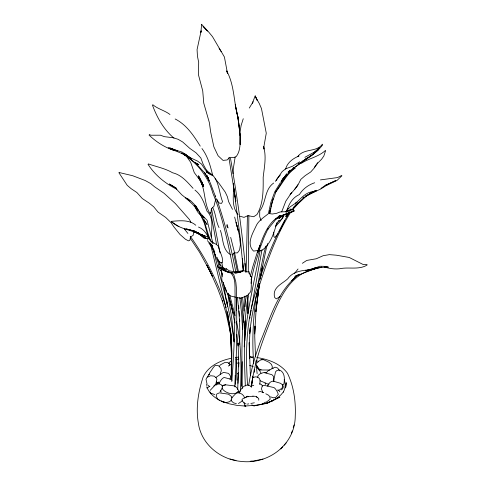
<?xml version="1.0" encoding="UTF-8"?>
<svg xmlns="http://www.w3.org/2000/svg" width="486" height="486" viewBox="0 0 486 486"><rect width="100%" height="100%" fill="white"/><g stroke="black" fill="none" stroke-linecap="round" stroke-linejoin="round"><path stroke-width="0.73" d="M247.884 313.361L248.006 296.029M231.208 379.615L231.451 349.458L230.735 334.854M231.615 379.56L231.865 350.789L231.014 338.438L229.264 325L225.279 305.014L210.863 245.612M248.267 271.935L248.868 215.596M240.467 390.331C241.499 367.331 241.317 344.1 236.451 321.495M226.294 269.347L226.306 268.77L223.165 269.365L220.784 268.248L223.572 269.621M244.61 340.243L244.81 330.413M244.853 328.147L244.987 321.337M246.116 272.16L247.429 215.948M244.166 402.481L244.415 405.008L245.46 406.089M293.301 209.709L293.258 211.21L293.21 210.754L294 210.553L294.042 211.124L285.835 214.211L278.247 216.41L279.541 215.984M237.727 389.456L238.65 357.745L238 343.055L238.213 346.026L236.822 334.38M241.451 386.492L242.265 361.675M237.97 383.333L238.395 372.817M233.104 173.745L233.292 168.685L235.163 156.978M244.889 340.722L245.187 320.76M211.24 237.016C211.519 228.147 214.047 218.214 206.975 211.112C204.296 203.33 201.781 195.402 194.965 190.062M210.043 391.923L210.578 393.15L214.867 394.565M238.687 366.845L238.863 363.115M239.762 344.459L239.732 327.278L239.118 314.582L237.478 297.426M234.811 386.82C236.694 357.082 237.15 327.26 236.457 297.475L236.603 305.901M259.828 384.341L260.071 380.167L259.409 378.527L257.878 377.197L255.636 376.832L253.024 377.44M251.049 283.381L251.566 278.66M231.779 381.559C234.258 352.362 234.963 323.056 235.072 293.769C234.726 286.953 236.087 278.545 230.984 273.181M244.203 346.84C246.11 314.308 254.081 282.554 260.15 250.642M255.849 311.714L259.403 283.806M251.444 386.911L252.799 376.219M203.124 26.353L207.589 31.043L201.617 24.3L200.882 32.428L201.143 30.837L197.067 49.578L197.462 56.279L198.689 62.39L198.41 74.613L202.729 90.87L203.749 103.129L209.332 122.502L210.681 132.089L213.84 146.778L218.074 155.733L223.025 160.392L227.12 159.967L229.781 157.33L233.833 157.549L236.16 156.62C240.783 150.751 240.06 142.665 240.181 135.649L237.976 117.685L235.254 104.666L237.976 117.685C233.687 102.181 234.592 85.336 226.67 70.895L227.509 73.41L224.411 56.996L212.485 36.62L208.257 31.517L203.099 26.402M272.13 368.443L272.3 366.614L271.425 364.354L269.044 362.289L263.394 359.634L261.012 359.749L258.497 361.42L257.282 362.866M255.873 311.678L259.488 283.781M285.689 387.336L286.272 382.701L285.604 387.925M251.541 385.69L252.799 376.255M193.677 231.701L193.185 235.315L190.488 237.028L189.868 240.321L188.544 240.856L185.506 239.306L180.002 234.477L173.763 226.719L171.169 222.77L165.714 217.442L158.065 212.109L153.752 206.836L149.123 203.075L142.276 198.519L136.888 192.517L131.214 188.738L127.204 185.324L118.93 172.761M259.445 283.903L256.231 307.45L254.652 333.937L255.029 326.082L254.737 336.379L255.496 356.572M260.046 279.486L262.495 266.176L260.745 276.449M231.561 358.237C220.292 360.43 208.202 366.031 203.142 376.984C198.233 391.88 195.621 407.882 198.41 423.47C201.398 444.204 220.188 459.434 240.521 461.336C268.029 464.95 295.051 444.897 295.257 416.168C295.907 401.63 293.842 386.437 287.487 373.266C280.392 363.552 268.248 359.227 256.754 357.532M260.235 277.986L266.115 249.269L267.683 243.541M256.559 293.52C253.297 316.611 251.742 340.06 253.747 363.334M251.572 385.459C254.573 360.685 263.77 337.248 273.156 314.302C280.592 296.43 290.695 275.829 310.815 270.07M249.816 318.294L250.053 316.805M250.284 315.323L251.11 310.135M251.341 308.646L261.984 249.725M240.139 131.427L241.117 125.473L243.255 118.718M248.674 385.495C250.855 370.362 255.186 355.63 260.502 341.324C270.568 317.71 277.609 289.942 299.425 274.165M246.293 295.962C241.038 326.525 241.688 357.684 242.344 388.569M257.635 286.211L260.241 271.273L264.105 252.623L265.897 246.129M248.437 293.872C243.134 324.277 244.148 355.302 245.333 386.005M270.696 207.844L269.505 213.664L270.198 210.037M269.505 213.664L270.198 210.128M215.827 198.683L213.937 206.362L211.38 208.719L210.954 212.771L209.812 213.397C204.26 203.743 205.408 192.006 201.058 182.037L203.033 186.685L198.622 177.402M273.557 381.376L275.507 371.851L276.929 370.496L279.189 369.955C285.039 371.924 284.772 379.068 283.903 383.958L282.864 384.967M269.779 213.445L272.221 202.225L276.23 191.004L275.841 191.763L281.503 182.669L287.809 173.897L295.306 166.929L311.708 155.544L318.123 149.919L312.48 154.548L298.204 164.238M268.551 212.868L270.915 202.158L274.912 191.545L280.355 182.718M273.114 198.798L270.963 206.593M251.055 279.948L254.47 266.164L259.579 249.209M250.284 276.485L252.684 267.106L257.647 251.195L260.144 245.254L257.501 252.325C262.3 239.094 266.735 223.007 280.039 215.796M229.957 379.159L230.692 376.547L229.094 374.05L228.226 373.315L223.439 372.331L215.735 377.567M276.935 222.527C273.958 232.83 270.787 244.488 261.334 250.776L258.546 250.43L253.522 251.086C246.28 244.063 252.386 233.912 255.824 226.567C258.145 220.68 263.995 217.357 268.618 213.488L272.245 214.01L276.443 213.372L280.088 211.969L287.256 211.617L293.246 209.229M291.436 433.585L292.244 430.948M293.228 427.662L294.066 424.916M257.592 377.361L258.23 375.326L258.807 374.828L260.478 373.588L263.801 372.531L271.905 374.676L273.442 376.346L273.873 381.395M276.552 223.7L275.975 225.461L277.816 222.205L282.53 218.493L284.012 214.417L278.751 218.688L284.286 214.715M325.577 150.721L323.822 156.049L321.58 159.226L317.54 163.345L314.26 168.022L310.73 171.965L305.226 175.592L300.852 179.358L297.353 186.144L290.099 194.728L291.551 192.65M259.591 249.075L258.801 251.384L264.214 237.04L268.163 228.511L267.579 229.629L276.242 218.876L280.307 215.96L275.677 219.259L279.778 216.483M208.883 374.985L209.588 373.041L213.129 367.787L214.824 365.715L215.851 365.338L218.481 365.709L220.875 368.248L221.324 370.557L220.128 374.299M276.485 180.604L277.166 178.763L280.27 175.045M219.939 267.549L219.569 268.497L219.982 269.918L221.221 271.054C223.129 274.086 221.039 277.5 222.041 280.732C224.599 284.662 224.787 289.559 227.375 293.514L230.698 296.041L235.716 297.213M255.193 95.9L257.064 100.134L255.193 95.9L252.337 103.208L252.878 102.206M240.758 389.578L239.464 392.785C240.613 387.755 247.04 381.953 251.517 387.111M285.598 169.128C287.244 162.531 293.04 158.472 298.981 155.976L297.614 156.771C303.732 147.932 316.623 152.622 322.382 144.19M286.752 210.851C288.97 204.005 292.42 197.62 299.364 194.564C302.881 188.89 308.385 184.856 314.679 182.754M286.716 210.973L287.931 208.33L286.989 210.347M218.913 384.062C220.037 381.498 221.385 378.643 224.089 377.446L231.044 379.329L232.071 380.228M207.504 377.015L208.731 374.506L209.794 374.129M280.908 228.444L284.753 220.583M286.673 216.653L289.249 212.4L285.634 216.398L289.134 212.576M282.603 217.643L284.243 214.308M283.253 392.214C285.428 388.466 285.896 383.715 284.164 379.706M219.283 366.681L220.207 364.968L224.739 362.532L227.624 362.501L229.526 363.601L229.538 365.041M278.059 233.663L274.839 237.514L273.806 236.457L273.74 232.168M279.128 231.707L280.556 229.094M275.258 192.389C282.178 184.552 286.218 174.031 295.269 168.168M249.269 108.068L253.145 101.708M267.409 386.03C268.491 383.63 270.338 381.431 273.102 381.103L280.568 383.314L282.439 384.784L282.645 386.595L282.038 388.059L279.274 390.076L277.299 390.149M280.932 182.019L281.716 180.756M281.704 211.835L285.817 201.155L291.466 192.802M291.181 211.44C275.556 235.85 266.188 263.722 257.568 291.248L256.493 295.16L259.639 284.328C254.628 300.433 251.323 317.03 249.67 333.815L250.247 327.698L249.324 343.207L249.385 358.2L249.221 342.502L250.369 375.405M282.232 218.208L280.021 221.586L275.307 226.707M289.747 212.005C273.679 237.727 263.248 266.668 254.609 295.652C245.91 324.569 245.558 355.023 247.55 384.906M285.586 211.926L290.172 206.86L297.013 202.2M222.4 387.98L220.632 390.641L221.16 392.19M282.123 180.136L283.775 177.682M267.81 385.805L269.05 383.958M294.613 189.461L297.839 184.71M283.836 177.554L281.552 180.877L286.533 174.231M220.067 391.491L220.875 390.325M281.187 181.527L286.862 173.666M314.205 167.542L317.698 162.695M275.325 181.363L282.202 171.558L285.568 168.879L292.639 166.169L299.686 161.82M216.464 384.857L218.67 381.99M290.099 210.092L290.907 209.077L293.666 210.055L294 210.553L292.742 211.021M294.322 273.661L298.046 268.995M291.63 280.884L296.442 275.951M283.502 391.801L280.865 394.875L277.427 397.803L271.759 401.096L279.912 397.038L266.796 403.392L254.02 405.853L265.392 403.398L272.33 400.78L266.796 403.392M228.505 363.643L230.388 361.456L231.488 360.898M322.674 144.852C317.923 151.31 311.247 155.891 304.406 159.876L306.976 158.302L288.028 172.257L289.99 170.313M280.793 448.949L282.633 446.895M284.164 445.182L286.175 442.934M266.747 372.288L268.163 370.709L274.967 367.161L277.658 368.054L279.644 370.854M292.578 209.745L298.513 203.336L305.967 196.429L311.654 192.79M296.102 204.594L293.155 207.716M295.986 204.928L297.487 203.336M210.195 390.319L214.976 385.24L216.914 384.001L219.247 383.885L221.215 384.675L222.521 386.656M291.746 209.873C298.629 202.024 306.077 194.333 316.216 190.858L305.336 196.235L320.772 188.993L326.191 185.585L337.035 180.415L341.913 175.78M288.307 172.074L289.869 170.489M232.12 254.901L234.058 252.878L237.338 252.89L238.28 251.797L239.592 249.913L240.376 244.798M273.648 183.04C264.238 189.68 266.358 202.437 259.737 210.954L259.682 216.556L261.128 220.601M231.518 399.875L229.696 401.685L225.954 402.651L221.112 401.047M213.828 385.981L215.796 384.128L216.884 379.359L216.197 377.829L214.18 376.146L210.705 375.739L207.115 377.264L206.021 379.25L207.042 383.995M237.277 373.953L238.225 373.084M222.74 385.428L222.023 388.223C224.453 393.089 235.096 396.315 238.632 391.048L237.429 388.375L234.768 385.963L225.698 384.827L222.74 385.428L225.698 384.827M288.411 172.135L290.64 170.203M292.87 168.271L293.987 167.305M302.808 197.905L303.95 196.933M207.091 388.028L209.897 386.188M325.28 150.569C318.585 156.85 308.993 158.278 301.399 163.296M313.713 152.804L319.454 147.72L315.463 151.48L304.874 157.318M296.314 275.939L294.486 277.257L298.082 274.942L295.312 276.224L316.58 268.132M297.116 202.146L295.707 203.148C301.113 198.507 305.494 192.11 313.306 191.648L310.742 192.772L316.246 190.275L310.937 192.833M298.118 164.262L301.132 162.184M302.341 161.358L305.354 159.28M306.563 158.448L307.772 157.616M289.729 212.078L284.377 214.915M277.943 221.148L279.195 220.292M238.462 403.55L242.447 400.81M286.284 212.182L290.907 209.077M302.76 161.328L303.957 160.538M302.359 263.303L306.739 260.429L316.319 258.759L323.147 255.709L329.38 254.634L336.373 255.199L349.197 257.459L363.249 264.56L367.07 264.475M228.335 366.049L231.47 363.99M320.918 188.361L326.349 184.844L335.844 180.549L324.97 185.634L326.349 184.844M289.723 212.048L287.955 213.299L284.784 214.375M280.246 296.43L276.358 298.872L274.633 297.487C272.087 287.39 281.813 284.152 287.73 278.818C292.499 271.978 300.767 270.581 308.47 269.888L305.888 270.696C313.342 270.173 320.292 266.079 327.953 267.592M281.09 389.936L282.269 389.207L283.107 387.816L283.302 386.285L282.342 384.578M245.175 397.761L247.726 396.26M341.5 175.568L337.545 177.572L320.438 179.905M325.541 185.634L328.208 184.328M285.835 214.211L294.042 211.124M311.01 269.402L316.842 267.355L305.888 270.696L308.823 270.429L316.532 268.132M262.027 404.079L263.418 403.538M259.032 370.581L260.66 369.998L269.797 370.022M239.325 272.288L241.797 271.413L238.893 272.494L235.309 272.895L239.325 272.288L243.207 270.988C235.923 274.62 227.418 272.737 220.705 268.819L219.763 267.336M367.07 265.095C358.468 270.24 348.602 266.674 339.416 268.801C334.301 269.238 329.204 268.612 324.362 266.905L326.477 267.409M286.205 211.902L287.609 211.41M317.808 267.403L313.245 268.801L319.721 266.267L323.694 266.316L328.263 267.039L325.006 266.844M250.976 386.121L253.765 385.283M258.552 391.953L260.332 391.449L263.783 392.718M311.483 269.791L321.623 267.039M308.732 270.447L313.434 269.208M264.846 372.574L266.784 372.835M262.987 459.076L251.517 461.421M236.84 272.792L239.634 272.172M236.081 359.604L238.875 359.02M247.368 404.109L248.759 403.848M250.855 403.453L254.342 402.797M171.594 221.324C179.553 220.711 189.37 219.484 195.815 225.249M250.229 461.275L252.216 461.007M264.098 402.396L266.31 402.147L270.18 399.206L269.773 396.649L268.485 395.179L265.793 393.775M253.085 396.187L246.554 396.855L242.66 398.812L241.852 399.99L243.097 401.904L244.288 403.21L246.074 403.981M236.275 363.236L239.234 362.914M257.683 405.154L244.567 406.053M218.743 266.881L220.03 266.759L224.155 269.402M235.686 357.386L238.565 357.143M261.012 359.749L263.394 359.634M234.355 272.251L239.707 271.504L236.135 272.385L234.222 272.36M249.415 356.839L253.06 356.967M248.802 271.905L246.845 271.826L243.249 270.429L235.37 272.245L237.047 272.209L229.264 270.842L226.306 268.77M252.854 396.175L256.061 396.388L258.722 398.514L258.783 400.227M245.898 406.089L237.332 405.458L229.155 403.793L221.318 401.229L224.332 402.372C217.449 399.699 210.675 395.404 207.461 388.496M232.259 272.743L226.282 271.182L227.229 271.559M249.901 356.821L252.708 357.836M184.959 229.009C192.365 229.556 198.549 233.28 205.122 236.178L200.463 234.343L207.479 236.87L211.835 241.882L216.543 244.549L218.39 246.359C219.32 251.778 223.451 256.875 222.381 262.464L221.725 262.938L219.866 262.106L217.947 259.731M119.106 172.512L132.599 175.701L145.162 180.488L150.86 183.665L154.621 186.818L164.013 193.246L175.3 203.476L189.54 219.66L190.913 222.357M236.39 297.359L240.436 298.27L244.482 296.788L247.86 295.105L250.746 291.594C251.797 286.843 250.794 281.898 251.809 277.208L250.697 276.255L249.099 272.962L249.19 273.436L249.093 271.656M256.158 360.733L258.194 361.213M229.963 459.003L236.014 460.491M228.341 272.014L225.474 270.617L227.472 272.245M227.916 271.996L230.006 272.567M216.343 382.203L219.241 382.986M239.853 216.197L244.021 217.37L247.83 215.65L253.71 216.732L256.985 214.526C263.546 203.446 263.248 189.801 263.175 177.299C264.311 167.111 266.601 156.808 263.606 146.657L263.862 149.068L264.117 145.338L266.267 133.2L261.474 108.585L259.281 103.512L255.193 96.392M261.146 369.627L259.093 369.044L256.802 365.515M259.609 383.879L261.274 384.353L262.543 386.078M249.676 365.496L253.224 366.529M256.055 367.355L257.477 367.768L258.929 369.324L261.006 373.096M236.366 403.678L233.389 402.791L231.488 400.944L231.202 399.261L231.652 397.943L236.239 393.107C239.713 392.044 243.923 394.413 244.58 398.04M190.427 230.164L186.345 228.942L195.378 231.372L193.817 230.965L198.567 233.104L194.497 231.269M270.544 396.849L273.357 397.785L275.677 397.53L278.284 394.395L277.53 392.153L275.465 388.897L273.995 387.567L264.627 385.471L262.768 385.677L262.094 386.461L261.456 388.915L262.938 392.639M194.084 231.688L201.332 235.169C191.757 229.629 179.838 229.447 171.351 221.665L178.915 226.652M175.482 150.296L177.512 151M170.665 148.935L175.088 150.715C165.264 147.805 156.425 142.143 149.056 135.084M193.373 231.445L197.735 233.225L203.203 236.84L207.911 239.148L203.488 236.87L205.384 238.529L204.491 237.672M260.071 380.726L268.011 384.092M174.808 150.059L170.191 148.042L175.16 150.016L168.557 147.768L182.28 152.185L191.466 158.655L184.71 153.898L190.281 158.193M170.665 148.959C177.755 151.899 185.172 154.214 191.223 159.159L183.21 153.886L194.6 162.379L198.798 164.687L195.159 162.531L204.533 172.712L208.038 177.973L206.981 175.531M252.343 377.142L253.704 377.75M195.603 231.95L198.312 233.207M220.772 267.822L224.508 269.572M247.131 396.23L248.237 396.764M224.374 270.259L218.651 267.494L217.57 265.994L218.706 264.937L219.927 264.73L225.504 269.39M221.385 268.728L218.135 267.148L221.379 268.813M220.705 268.819L225.073 271.06M222.679 269.481L227.217 271.808M194.382 231.536L198.75 233.796L204.144 238.262M149.287 134.446L150.757 135.223L160.41 135.211L164.456 136.675L173.411 137.775L178.21 139.354L182.693 141.997L189.838 148.406L196.004 152.768L200.821 157.974L203.148 164.213L205.839 169.122L208.992 173.01M272.038 368.169L273.132 368.746M183.441 153.527L189.455 157.343L197.65 161.152L201.465 164.031L205.043 169.48L207.188 171.819L206.872 171.558C219.198 175.993 218.469 191.265 222.527 201.575L221.555 203.373L219.216 203.099L216.817 199.661M222.29 268.551L224.119 269.523M219.727 400.586L217.673 399L216.191 396.327L216.732 394.073L219.314 392.84L228.548 394.176L231.391 396.448L232.101 398.034M231.111 272.652L233.845 274.748L235.838 281.995L236.372 287.639L236.639 310.706M148.358 163.897C156.389 166.771 165.009 168.332 172.566 172.767C181.43 174.808 187.262 181.964 193.088 188.337M251.815 404.844L253.571 405.895M198.482 227.047C204.047 229.161 206.842 234.003 209.156 239.063M169.985 114.489C164.681 110.444 157.829 109.034 152.78 104.69M230.777 254.792C222.248 250.132 223.262 238.389 220.358 230.364M181.478 152.859C196.314 161.868 208.196 176.187 212.813 193.082C223.141 217.965 228.28 244.695 233.602 271.018M197.942 232.818L201.605 235.248M175.173 118.979C186.594 124.835 193.628 135.503 200.22 146.098M190.512 159.201L186.302 155.83M201.751 215.687L204.539 217.965L199.187 213.81L197.541 211.793L195.178 207.334L192.62 204.296L185.427 197.553L188.544 200.214L181.721 194.758L176.297 188.951L176.837 189.309C165.283 183.459 155.04 175.276 147.999 164.28M200.335 234.288L201.441 235.23M203.105 236.639L204.211 237.581M237.927 391.485L239.47 392.816M207.765 385.009L209.32 386.4M190.062 201.089L187.092 198.3L191.15 201.192L194.692 204.776L197.486 210.474L194.631 205.554M207.388 240.619L212.224 246.25L210.402 243.164M173.97 138.158C163.697 129.44 157.112 117.697 152.47 105.201M210.019 240.224L212.88 243.279M238.061 214.52C230.668 206.064 234.222 193.598 233.389 183.429M185.889 155.484L190.67 162.281L194.266 172.591L201.411 182.177L198.671 177.347M278.6 390.264L279.893 391.819M215.134 178.696L219.459 183.945L225.31 192.225L227.399 196.763L228.614 201.66L232.502 209.381M184.261 228.851L187.918 233.456M190.202 236.336L191.12 237.484C206.24 258.983 218.317 282.694 226.142 307.802M194.983 206.52L196.241 208.294M211.89 245.041L212.686 246.202M190.275 238.31L199.57 252.27L210.074 271.334L212.4 276.394L206.902 265.235L210.074 271.334L217.564 288.241L222.351 301.028L222.248 300.737L226.288 314.12L230.619 333.961M208.919 243.067L212.917 249.142L219.095 265.022M209.673 242.927L213.554 249.002L214.855 252.258M199.57 213.506L207.054 224.483L203.798 220.018L204.964 222.321L203.859 219.715M219.101 48.236L221.209 51.698M201.963 148.546C207.978 156.626 210.481 166.224 212.801 175.823M200.232 213.415L195.512 205.554L200.092 212.935L207.097 220.328L213.014 243.516M204.594 172.682L209.824 181.879M214.703 253.601L215.675 255.436M256.985 366.699L258.37 369.378M210.365 243.2L214.454 252.951M200.779 180.276L198.525 175.768L201.842 181.661L203.215 185.421L201.927 182.42M201.423 181.564L203.725 186.442L201.963 182.499M217.029 257.307L220.201 265.222L219.587 261.559M216.604 198.731C225.036 222.788 231.196 247.617 235.935 272.67M200.311 214.259L204.43 223.432L207.048 233.025L209.205 238.638M207.091 175.829L209.144 180.616L207.941 177.554L208.646 179.686M215.158 195.87L215.705 197.188L210.134 182.475M219.034 227.6C215.741 221.154 215.948 213.773 212.582 207.309M210.736 240.995L208.421 234.86L203.816 219.708M211.817 244.938L212.631 247.01M225.067 287.281L226.591 291.26M221.075 270.69L222.315 274.232M256.584 396.382L256.973 397.609M227.023 224.356L228.092 227.934M229.665 294.911L235.054 315.706M227.837 293.161L233.08 312.601M226.755 225.431L227.314 227.521M227.928 293.137L233.474 314.09M234.665 217.072C236.816 226.342 240.412 235.455 240.382 245.084L240.102 239.555M213.609 250.825C220.911 280.963 230.613 310.736 234.027 341.652M230.692 237.375L234.689 253.358L238.419 271.613M230.759 303.811L234.926 322.977M233.651 253.261L237.66 272.64M220.012 252.957L211.55 208.992M221.841 262.592L222.819 267.78M221.197 270.508L222.266 276.473M223.341 282.445L226.701 302.62M216.592 244.531L210.705 212.406M230.874 335.449L231.136 336.932M230.467 158.157C237.065 195.858 242.544 233.772 245.77 271.917M227.734 293.72L231.707 317.85L234.137 341.992M228.906 157.695L235.844 201.168L233.572 186.454L240.193 237.587L243.371 270.678L242.38 258.352M233.638 339.137L233.857 340.637M239.817 297.377L241.664 314.108L242.55 329.156M227.545 306.593L226.676 299.99L227.497 306.666M241.159 297.699L242.241 306.538L243.237 322.443M235.947 357.41L236.968 380.18M242.569 297.353L243.929 310.979M230.4 331.446L230.625 333.639M255.867 361.007L257.13 373.679M244.95 263.345L245.776 272.026M254.251 369.342L254.5 372.343M242.362 258.394L243.316 270.805M238.656 305.773L238.863 308.725M239.015 310.937L239.373 316.094M239.58 319.041L239.732 321.252M247.574 299.024L248.024 313.427M230.71 335.085L231.433 355.078L230.722 334.818M265.198 383.096L265.283 384.596M201.617 24.3L201.635 24.792M244.689 296.144L245.023 306.672M216.683 382.002L216.75 384.991M235.181 375.277L235.254 384.383M207.024 388.01A39.226 22.648 0 0 1 206.823 386.765M206.738 385.513A39.226 22.648 0 0 1 206.769 384.262M240.169 135.205L240.139 144.372L240.169 135.205M241.566 382.658L241.512 385.659L241.566 382.658M230.212 272.895L228.863 272.306L230.212 272.895M211.489 175.063L206.155 171.819L211.489 175.063M172.955 186.205L169.286 183.994L176.199 188.167L172.955 186.205M203.233 235.917L202.152 234.914L203.221 235.947M237.697 228.475L236.081 222.6L238.371 231.008L237.697 228.475M229.641 325.565L227.333 311.684L231.439 337.09L229.641 325.565M238.918 123.869L237.697 116.063L240.181 135.649L238.918 123.869"/></g></svg>
